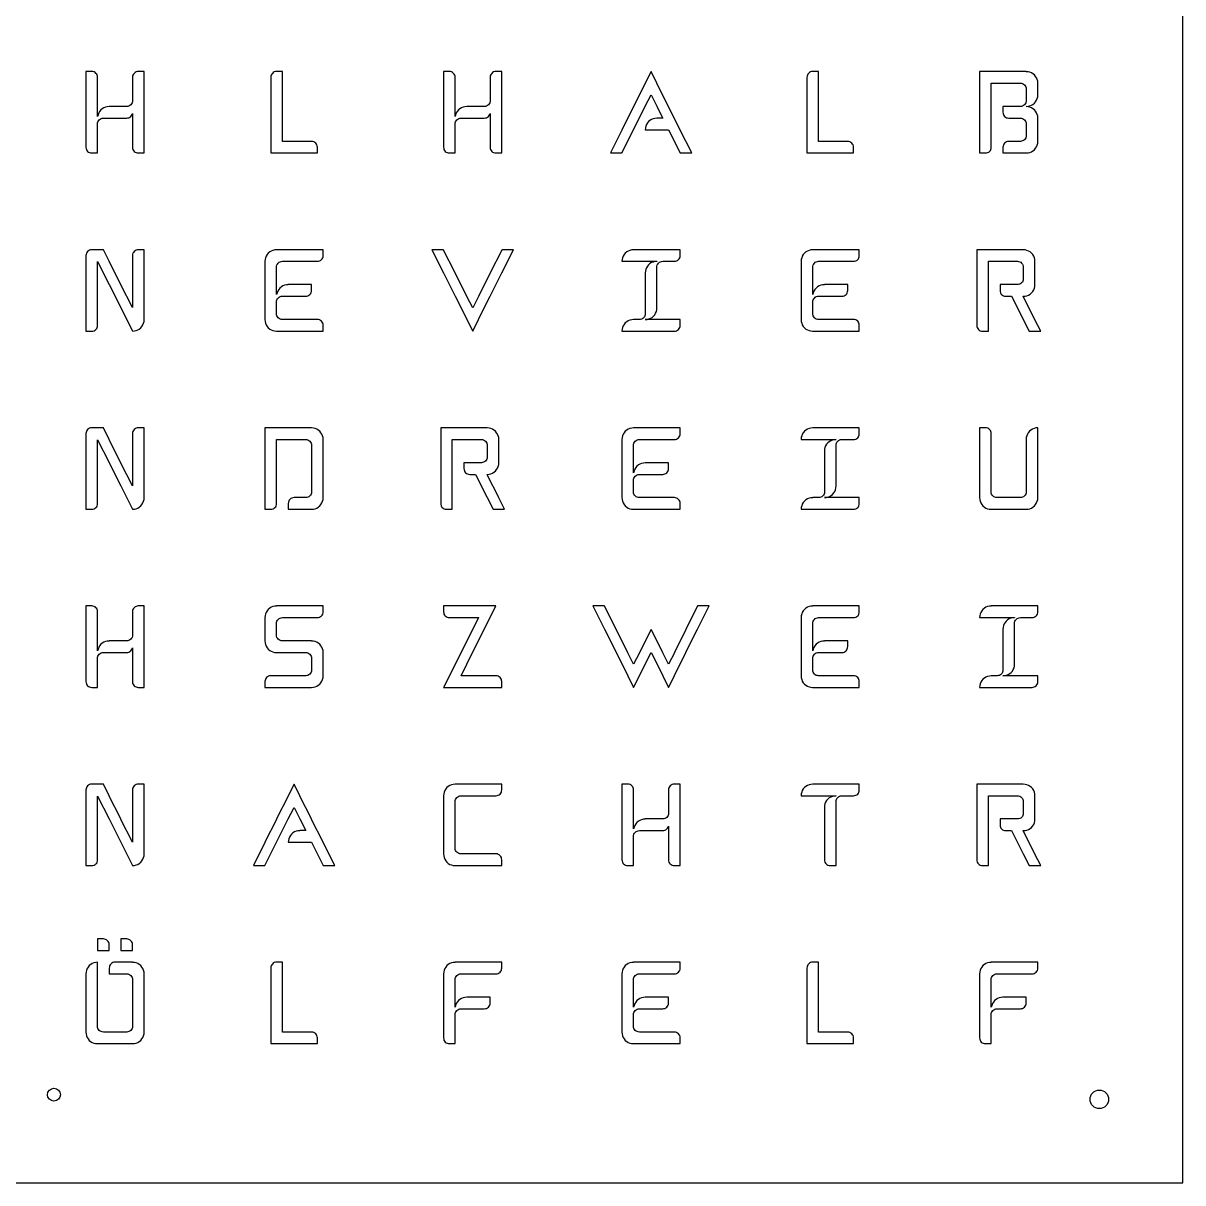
# Model space of a CAD drawing. Header units: millimetres. Extents: x 0 to 500, y 0 to 500.
# Drawn here: x 250 to 500, y 0 to 250 of the extents above; entities that cross this region are included whole.
import ezdxf

# ---------------------------------------------------------------- set-up
doc = ezdxf.new("R2010")
doc.units = ezdxf.units.MM
doc.layers.add('Buchstaben', color=7, linetype='Continuous')
doc.layers.add('Frontplatte', color=1, linetype='Continuous')

msp = doc.modelspace()

# ---------------------------------------------------------------- linework, layer by layer
at = {"layer": 'Buchstaben'}
for points in [[(263.885, 222.3714), (264.0736, 222.2171), (264.2868, 222.1069), (264.5244, 222.0407), (264.7865, 222.0187), (266.0407, 222.0187), (266.0407, 228.525), (266.1148, 228.7515), (266.2324, 228.9605), (266.3935, 229.1522), (266.5821, 229.3236), (266.7952, 229.4461), (267.0329, 229.5196), (267.295, 229.5441), (272.3119, 229.5441), (272.5593, 229.5662), (272.792, 229.6323), (273.0101, 229.7425), (273.2134, 229.8969), (273.3745, 230.0885), (273.4921, 230.2975), (273.5661, 230.524), (273.5661, 223.2729), (273.5882, 223.0108), (273.6543, 222.7732), (273.7646, 222.5601), (273.9189, 222.3714), (274.1075, 222.2171), (274.3206, 222.1069), (274.5583, 222.0407), (274.8204, 222.0187), (276.0746, 222.0187), (276.0746, 239.578), (274.8204, 239.578), (274.5583, 239.5535), (274.3206, 239.48), (274.1075, 239.3575), (273.9189, 239.186), (273.7646, 238.9999), (273.6543, 238.7941), (273.5882, 238.5687), (273.5661, 238.3238), (273.5661, 233.0324), (273.4921, 232.806), (273.3745, 232.5969), (273.2134, 232.4053), (273.0101, 232.251), (272.792, 232.1408), (272.5593, 232.0746), (272.3119, 232.0526), (268.5492, 232.0526), (268.5492, 232.0134), (268.1384, 231.9852), (267.7528, 231.9005), (267.3922, 231.7594), (267.0567, 231.5619), (266.7462, 231.3079), (266.4817, 230.9845), (266.2759, 230.6416), (266.1289, 230.279), (266.0407, 229.8969), (266.0407, 238.3238), (266.0187, 238.5687), (265.9525, 238.7941), (265.8423, 238.9999), (265.688, 239.186), (265.4847, 239.3575), (265.2666, 239.48), (265.0339, 239.5535), (264.7865, 239.578), (263.5323, 239.578), (263.5323, 223.2729), (263.5543, 223.0108), (263.6204, 222.7732), (263.7307, 222.5601)], [(303.3846, 238.3238), (303.3846, 222.0187), (313.4184, 222.0187), (313.4184, 223.2729), (313.3964, 223.5179), (313.3302, 223.7433), (313.22, 223.949), (313.0657, 224.1352), (312.8624, 224.3067), (312.6443, 224.4292), (312.4116, 224.5027), (312.1642, 224.5272), (305.893, 224.5272), (305.893, 239.578), (304.6388, 239.578), (304.3767, 239.5535), (304.1391, 239.48), (303.9259, 239.3575), (303.7373, 239.186), (303.583, 238.9999), (303.4727, 238.7941), (303.4066, 238.5687)], [(340.9836, 222.3714), (341.1723, 222.2171), (341.3854, 222.1069), (341.623, 222.0407), (341.8851, 222.0187), (343.1394, 222.0187), (343.1394, 228.525), (343.2134, 228.7515), (343.331, 228.9605), (343.4921, 229.1522), (343.6807, 229.3236), (343.8939, 229.4461), (344.1315, 229.5196), (344.3936, 229.5441), (349.4105, 229.5441), (349.658, 229.5662), (349.8907, 229.6323), (350.1087, 229.7425), (350.312, 229.8969), (350.4732, 230.0885), (350.5907, 230.2975), (350.6648, 230.524), (350.6648, 223.2729), (350.6868, 223.0108), (350.753, 222.7732), (350.8632, 222.5601), (351.0175, 222.3714), (351.2062, 222.2171), (351.4193, 222.1069), (351.6569, 222.0407), (351.919, 222.0187), (353.1733, 222.0187), (353.1733, 239.578), (351.919, 239.578), (351.6569, 239.5535), (351.4193, 239.48), (351.2062, 239.3575), (351.0175, 239.186), (350.8632, 238.9999), (350.753, 238.7941), (350.6868, 238.5687), (350.6648, 238.3238), (350.6648, 233.0324), (350.5907, 232.806), (350.4732, 232.5969), (350.312, 232.4053), (350.1087, 232.251), (349.8907, 232.1408), (349.658, 232.0746), (349.4105, 232.0526), (345.6478, 232.0526), (345.6478, 232.0134), (345.2371, 231.9852), (344.8514, 231.9005), (344.4908, 231.7594), (344.1553, 231.5619), (343.8449, 231.3079), (343.5803, 230.9845), (343.3745, 230.6416), (343.2276, 230.279), (343.1394, 229.8969), (343.1394, 238.3238), (343.1173, 238.5687), (343.0512, 238.7941), (342.9409, 238.9999), (342.7866, 239.186), (342.5833, 239.3575), (342.3653, 239.48), (342.1325, 239.5535), (341.8851, 239.578), (340.6309, 239.578), (340.6309, 223.2729), (340.6529, 223.0108), (340.7191, 222.7732), (340.8293, 222.5601)], [(379.0933, 226.9572), (376.5848, 222.0187), (379.0933, 222.0187), (379.0933, 222.0579), (381.6018, 227.0356), (381.6018, 227.0748), (384.1102, 232.0526), (384.1102, 232.0918), (385.3645, 234.561), (386.6187, 232.0918), (386.6187, 232.0526), (387.873, 229.5441), (386.6187, 229.5441), (386.6187, 229.5049), (386.208, 229.4767), (385.8223, 229.392), (385.4617, 229.2509), (385.1262, 229.0534), (384.8158, 228.7994), (384.5618, 228.4905), (384.3642, 228.1597), (384.2231, 227.807), (384.1385, 227.4323), (384.1102, 227.0356), (389.1272, 227.0356), (391.6357, 222.0579), (391.6357, 222.0187), (394.1441, 222.0187), (391.6357, 226.9572), (391.6357, 227.0356), (389.1272, 231.9742), (389.1272, 232.0526), (386.6187, 236.9911), (386.6187, 237.0695), (385.3645, 239.578), (384.1102, 237.0695), (384.1102, 236.9911), (381.6018, 232.0526), (381.6018, 231.9742), (379.0933, 227.0356)], [(418.9731, 238.3238), (418.9731, 222.0187), (429.007, 222.0187), (429.007, 223.2729), (428.985, 223.5179), (428.9188, 223.7433), (428.8086, 223.949), (428.6543, 224.1352), (428.4509, 224.3067), (428.2329, 224.4292), (428.0002, 224.5027), (427.7528, 224.5272), (421.4816, 224.5272), (421.4816, 239.578), (420.2274, 239.578), (419.9652, 239.5535), (419.7276, 239.48), (419.5145, 239.3575), (419.3259, 239.186), (419.1715, 238.9999), (419.0613, 238.7941), (418.9952, 238.5687)], [(464.9831, 224.5272), (462.4746, 224.5272), (462.2125, 224.5027), (461.9748, 224.4292), (461.7617, 224.3067), (461.5731, 224.1352), (461.4188, 223.949), (461.3085, 223.7433), (461.2424, 223.5179), (461.2203, 223.2729), (461.2203, 222.0187), (466.2373, 222.0187), (466.6339, 222.0469), (467.0086, 222.1316), (467.3614, 222.2727), (467.6922, 222.4702), (468.0011, 222.7242), (468.2692, 223.0346), (468.4777, 223.3701), (468.6266, 223.7307), (468.716, 224.1164), (468.7458, 224.5272), (468.7458, 229.5441), (468.716, 229.9408), (468.6266, 230.3155), (468.4777, 230.6682), (468.2692, 230.999), (468.0011, 231.3079), (467.6922, 231.5619), (467.3614, 231.7594), (467.0086, 231.9005), (466.6339, 231.9852), (466.2373, 232.0134), (466.2373, 232.0526), (466.6339, 232.0808), (467.0086, 232.1655), (467.3614, 232.3066), (467.6922, 232.5041), (468.0011, 232.7581), (468.2692, 233.0685), (468.4777, 233.404), (468.6266, 233.7646), (468.716, 234.1503), (468.7458, 234.561), (468.7458, 237.0695), (468.716, 237.4662), (468.6266, 237.8409), (468.4777, 238.1936), (468.2692, 238.5244), (468.0011, 238.8333), (467.6922, 239.0873), (467.3614, 239.2848), (467.0086, 239.4259), (466.6339, 239.5106), (466.2373, 239.5388), (466.2373, 239.578), (456.2034, 239.578), (456.2034, 222.0187), (457.4576, 222.0187), (457.7051, 222.0407), (457.9378, 222.1069), (458.1558, 222.2171), (458.3591, 222.3714), (458.5135, 222.5601), (458.6237, 222.7732), (458.6898, 223.0108), (458.7119, 223.2729), (458.7119, 237.0695), (464.9831, 237.0695), (465.2305, 237.045), (465.4632, 236.9715), (465.6812, 236.849), (465.8845, 236.6776), (466.0457, 236.486), (466.1633, 236.2769), (466.2373, 236.0505), (466.2373, 233.0324), (466.1633, 232.806), (466.0457, 232.5969), (465.8845, 232.4053), (465.6812, 232.251), (465.4632, 232.1408), (465.2305, 232.0746), (464.9831, 232.0526), (461.2203, 232.0526), (461.2203, 230.7983), (461.2424, 230.5362), (461.3085, 230.2986), (461.4188, 230.0855), (461.5731, 229.8969), (461.7617, 229.7425), (461.9748, 229.6323), (462.2125, 229.5662), (462.4746, 229.5441), (464.9831, 229.5441), (465.2305, 229.5196), (465.4632, 229.4461), (465.6812, 229.3236), (465.8845, 229.1522), (466.0457, 228.9605), (466.1633, 228.7515), (466.2373, 228.525), (466.2373, 225.507), (466.1633, 225.2806), (466.0457, 225.0715), (465.8845, 224.8799), (465.6812, 224.7256), (465.4632, 224.6153), (465.2305, 224.5492)], [(263.5322, 199.9204), (263.5322, 183.6153), (264.7865, 183.6153), (265.034, 183.6373), (265.2667, 183.7035), (265.4846, 183.8137), (265.688, 183.968), (265.8424, 184.1567), (265.9525, 184.3698), (266.0186, 184.6074), (266.0408, 184.8695), (266.0408, 198.5877), (268.5492, 193.6884), (268.5492, 193.6492), (271.0577, 188.6714), (271.0577, 188.6322), (273.5661, 183.6545), (273.5661, 183.6153), (273.9629, 183.6435), (274.3376, 183.7282), (274.6902, 183.8693), (275.0211, 184.0668), (275.3299, 184.3208), (275.5981, 184.6312), (275.8066, 184.9667), (275.9554, 185.3273), (276.0448, 185.713), (276.0747, 186.1238), (276.0747, 201.1746), (274.8204, 201.1746), (274.5582, 201.1501), (274.3207, 201.0766), (274.1076, 200.9541), (273.9189, 200.7826), (273.7645, 200.5965), (273.6544, 200.3907), (273.5881, 200.1653), (273.5661, 199.9204), (273.5661, 188.6714), (271.0577, 193.5708), (271.0577, 193.6492), (268.5492, 198.5877), (268.5492, 198.6661), (267.2949, 201.1746), (264.7865, 201.1746), (264.5244, 201.1501), (264.2867, 201.0766), (264.0736, 200.9541), (263.885, 200.7826), (263.7307, 200.5965), (263.6205, 200.3907), (263.5543, 200.1653)], [(304.5996, 183.6153), (314.6726, 183.6153), (314.6726, 184.8695), (314.6506, 185.1145), (314.5845, 185.3399), (314.4742, 185.5456), (314.32, 185.7318), (314.1166, 185.9033), (313.8986, 186.0258), (313.6658, 186.0993), (313.4185, 186.1238), (305.8931, 186.1238), (305.6309, 186.1458), (305.3933, 186.2119), (305.1802, 186.3222), (304.9916, 186.4765), (304.8304, 186.6681), (304.7129, 186.8772), (304.6388, 187.1036), (304.6388, 190.1216), (304.7129, 190.3481), (304.8304, 190.5571), (304.9916, 190.7487), (305.1802, 190.9202), (305.3933, 191.0427), (305.6309, 191.1162), (305.8931, 191.1407), (310.9099, 191.1407), (311.1574, 191.1627), (311.39, 191.2289), (311.6082, 191.3391), (311.8114, 191.4935), (311.9658, 191.6821), (312.0761, 191.8952), (312.1422, 192.1328), (312.1642, 192.3949), (312.1642, 193.6492), (307.1472, 193.6492), (307.1472, 193.61), (306.7364, 193.5818), (306.3508, 193.4971), (305.9903, 193.356), (305.6547, 193.1585), (305.3442, 192.9045), (305.0797, 192.5811), (304.8739, 192.2382), (304.7269, 191.8756), (304.6388, 191.4935), (304.6388, 197.647), (304.7129, 197.8735), (304.8304, 198.0825), (304.9916, 198.2742), (305.1802, 198.4456), (305.3933, 198.5681), (305.6309, 198.6416), (305.8931, 198.6661), (313.4185, 198.6661), (313.6658, 198.6882), (313.8986, 198.7543), (314.1166, 198.8645), (314.32, 199.0189), (314.4742, 199.2075), (314.5845, 199.4206), (314.6506, 199.6582), (314.6726, 199.9204), (314.6726, 201.1746), (304.6388, 201.1746), (304.6388, 201.1354), (304.228, 201.1072), (303.8424, 201.0225), (303.4817, 200.8814), (303.1463, 200.6839), (302.8358, 200.4299), (302.5818, 200.121), (302.3843, 199.7902), (302.2432, 199.4375), (302.1585, 199.0628), (302.1304, 198.6661), (302.1304, 186.1238), (302.1585, 185.713), (302.2432, 185.3273), (302.3843, 184.9667), (302.5818, 184.6312), (302.8358, 184.3208), (303.1447, 184.0668), (303.4755, 183.8693), (303.8283, 183.7282), (304.2029, 183.6435)], [(345.6478, 186.1238), (346.9021, 183.6153), (348.1563, 186.1238), (348.1563, 186.1629), (350.6648, 191.1407), (350.6648, 191.1799), (353.1733, 196.1576), (353.1733, 196.1968), (355.6817, 201.1746), (353.1733, 201.1746), (353.1733, 201.0962), (350.6648, 196.1576), (350.6648, 196.0793), (348.1563, 191.1407), (348.1563, 191.0623), (346.9021, 188.6322), (345.6478, 191.0623), (345.6478, 191.1407), (343.1394, 196.0793), (343.1394, 196.1576), (340.6309, 201.0962), (340.6309, 201.1746), (338.1224, 201.1746), (340.6309, 196.1968), (340.6309, 196.1576), (343.1394, 191.1799), (343.1394, 191.1407), (345.6478, 186.1629)], [(379.7988, 185.3791), (379.5448, 185.0702), (379.3473, 184.7394), (379.2062, 184.3866), (379.1215, 184.0119), (379.0933, 183.6153), (390.3814, 183.6153), (390.6288, 183.6373), (390.8616, 183.7035), (391.0796, 183.8137), (391.2829, 183.968), (391.4372, 184.1567), (391.5475, 184.3698), (391.6136, 184.6074), (391.6357, 184.8695), (391.6357, 186.1238), (384.1102, 186.1238), (384.5069, 186.152), (384.8816, 186.2366), (385.2344, 186.3777), (385.5652, 186.5753), (385.874, 186.8293), (386.1421, 187.1397), (386.3506, 187.4752), (386.4996, 187.8358), (386.5889, 188.2215), (386.6187, 188.6322), (386.6187, 197.647), (386.6928, 197.8735), (386.8103, 198.0825), (386.9715, 198.2742), (387.1601, 198.4456), (387.3732, 198.5681), (387.6108, 198.6416), (387.873, 198.6661), (390.3814, 198.6661), (390.6288, 198.6882), (390.8616, 198.7543), (391.0796, 198.8645), (391.2829, 199.0189), (391.4372, 199.2075), (391.5475, 199.4206), (391.6136, 199.6582), (391.6357, 199.9204), (391.6357, 201.1746), (381.6018, 201.1746), (381.6018, 201.1354), (381.191, 201.1072), (380.8053, 201.0225), (380.4447, 200.8814), (380.1092, 200.6839), (379.7988, 200.4299), (379.5448, 200.121), (379.3473, 199.7902), (379.2062, 199.4375), (379.1215, 199.0628), (379.0933, 198.6661), (386.6187, 198.6661), (386.6187, 198.6269), (386.208, 198.5987), (385.8223, 198.514), (385.4617, 198.3729), (385.1262, 198.1754), (384.8158, 197.9214), (384.5618, 197.6126), (384.3642, 197.2818), (384.2231, 196.929), (384.1385, 196.5543), (384.1102, 196.1576), (384.1102, 187.1036), (384.0362, 186.8772), (383.9186, 186.6681), (383.7575, 186.4765), (383.5542, 186.3222), (383.3361, 186.2119), (383.1034, 186.1458), (382.856, 186.1238), (381.6018, 186.1238), (381.6018, 186.0846), (381.191, 186.0563), (380.8053, 185.9717), (380.4447, 185.8306), (380.1092, 185.633)], [(420.1882, 183.6153), (430.2612, 183.6153), (430.2612, 184.8695), (430.2392, 185.1145), (430.1731, 185.3399), (430.0628, 185.5456), (429.9085, 185.7318), (429.7052, 185.9033), (429.4871, 186.0258), (429.2544, 186.0993), (429.007, 186.1238), (421.4816, 186.1238), (421.2195, 186.1458), (420.9819, 186.2119), (420.7687, 186.3222), (420.5801, 186.4765), (420.419, 186.6681), (420.3014, 186.8772), (420.2274, 187.1036), (420.2274, 190.1216), (420.3014, 190.3481), (420.419, 190.5571), (420.5801, 190.7487), (420.7687, 190.9202), (420.9819, 191.0427), (421.2195, 191.1162), (421.4816, 191.1407), (426.4985, 191.1407), (426.746, 191.1627), (426.9787, 191.2289), (427.1967, 191.3391), (427.4, 191.4935), (427.5543, 191.6821), (427.6646, 191.8952), (427.7307, 192.1328), (427.7528, 192.3949), (427.7528, 193.6492), (422.7358, 193.6492), (422.7358, 193.61), (422.3251, 193.5818), (421.9394, 193.4971), (421.5788, 193.356), (421.2433, 193.1585), (420.9329, 192.9045), (420.6683, 192.5811), (420.4625, 192.2382), (420.3155, 191.8756), (420.2274, 191.4935), (420.2274, 197.647), (420.3014, 197.8735), (420.419, 198.0825), (420.5801, 198.2742), (420.7687, 198.4456), (420.9819, 198.5681), (421.2195, 198.6416), (421.4816, 198.6661), (429.007, 198.6661), (429.2544, 198.6882), (429.4871, 198.7543), (429.7052, 198.8645), (429.9085, 199.0189), (430.0628, 199.2075), (430.1731, 199.4206), (430.2392, 199.6582), (430.2612, 199.9204), (430.2612, 201.1746), (420.2274, 201.1746), (420.2274, 201.1354), (419.8166, 201.1072), (419.4309, 201.0225), (419.0703, 200.8814), (418.7348, 200.6839), (418.4244, 200.4299), (418.1704, 200.121), (417.9729, 199.7902), (417.8318, 199.4375), (417.7471, 199.0628), (417.7189, 198.6661), (417.7189, 186.1238), (417.7471, 185.713), (417.8318, 185.3273), (417.9729, 184.9667), (418.1704, 184.6312), (418.4244, 184.3208), (418.7332, 184.0668), (419.064, 183.8693), (419.4168, 183.7282), (419.7915, 183.6435)], [(455.929, 183.968), (456.1177, 183.8137), (456.3308, 183.7035), (456.5684, 183.6373), (456.8305, 183.6153), (458.0848, 183.6153), (458.0848, 198.6661), (464.3559, 198.6661), (464.6034, 198.6416), (464.8361, 198.5681), (465.0541, 198.4456), (465.2574, 198.2742), (465.4186, 198.0825), (465.5361, 197.8735), (465.6102, 197.647), (465.6102, 194.629), (465.5361, 194.4026), (465.4186, 194.1935), (465.2574, 194.0019), (465.0541, 193.8476), (464.8361, 193.7374), (464.6034, 193.6712), (464.3559, 193.6492), (460.5932, 193.6492), (460.5932, 192.3949), (460.6153, 192.1328), (460.6814, 191.8952), (460.7917, 191.6821), (460.946, 191.4935), (461.1346, 191.3391), (461.3477, 191.2289), (461.5854, 191.1627), (461.8475, 191.1407), (463.1017, 191.1407), (465.6102, 186.1629), (465.6102, 186.1238), (466.8644, 183.6153), (469.3729, 183.6153), (468.1186, 186.0454), (468.1186, 186.1238), (465.6102, 191.0623), (465.6102, 191.1407), (466.0068, 191.1689), (466.3815, 191.2536), (466.7343, 191.3947), (467.0651, 191.5922), (467.3739, 191.8462), (467.642, 192.1566), (467.8506, 192.4921), (467.9995, 192.8527), (468.0889, 193.2384), (468.1186, 193.6492), (468.1186, 198.6661), (468.0889, 199.0628), (467.9995, 199.4375), (467.8506, 199.7902), (467.642, 200.121), (467.3739, 200.4299), (467.0651, 200.6839), (466.7343, 200.8814), (466.3815, 201.0225), (466.0068, 201.1072), (465.6102, 201.1354), (465.6102, 201.1746), (455.5763, 201.1746), (455.5763, 184.8695), (455.5983, 184.6074), (455.6645, 184.3698), (455.7747, 184.1567)], [(263.5323, 161.5161), (263.5323, 145.211), (264.7865, 145.211), (265.0339, 145.2331), (265.2666, 145.2992), (265.4847, 145.4095), (265.688, 145.5638), (265.8423, 145.7524), (265.9525, 145.9655), (266.0187, 146.2032), (266.0407, 146.4653), (266.0407, 160.1835), (268.5492, 155.2841), (268.5492, 155.2449), (271.0577, 150.2672), (271.0577, 150.228), (273.5661, 145.2502), (273.5661, 145.211), (273.9628, 145.2393), (274.3375, 145.3239), (274.6903, 145.465), (275.0211, 145.6626), (275.3299, 145.9166), (275.598, 146.227), (275.8065, 146.5625), (275.9555, 146.9231), (276.0448, 147.3088), (276.0746, 147.7195), (276.0746, 162.7703), (274.8204, 162.7703), (274.5583, 162.7459), (274.3206, 162.6724), (274.1075, 162.5499), (273.9189, 162.3784), (273.7646, 162.1922), (273.6543, 161.9865), (273.5882, 161.7611), (273.5661, 161.5161), (273.5661, 150.2672), (271.0577, 155.1665), (271.0577, 155.2449), (268.5492, 160.1835), (268.5492, 160.2619), (267.295, 162.7703), (264.7865, 162.7703), (264.5244, 162.7459), (264.2868, 162.6724), (264.0736, 162.5499), (263.885, 162.3784), (263.7307, 162.1922), (263.6204, 161.9865), (263.5543, 161.7611)], [(302.1303, 162.7703), (302.1303, 145.211), (303.3846, 145.211), (303.632, 145.2331), (303.8647, 145.2992), (304.0827, 145.4095), (304.286, 145.5638), (304.4404, 145.7524), (304.5506, 145.9655), (304.6167, 146.2032), (304.6388, 146.4653), (304.6388, 160.2619), (310.91, 160.2619), (311.1574, 160.2374), (311.3901, 160.1639), (311.6081, 160.0414), (311.8114, 159.8699), (311.9726, 159.6783), (312.0902, 159.4693), (312.1642, 159.2428), (312.1642, 148.6994), (312.0902, 148.4729), (311.9726, 148.2639), (311.8114, 148.0723), (311.6081, 147.9179), (311.3901, 147.8077), (311.1574, 147.7416), (310.91, 147.7195), (308.4015, 147.7195), (308.1394, 147.695), (307.9018, 147.6215), (307.6886, 147.499), (307.5, 147.3276), (307.3457, 147.1414), (307.2354, 146.9356), (307.1693, 146.7103), (307.1473, 146.4653), (307.1473, 145.211), (312.1642, 145.211), (312.5609, 145.2393), (312.9356, 145.3239), (313.2883, 145.465), (313.6191, 145.6626), (313.928, 145.9166), (314.1961, 146.227), (314.4046, 146.5625), (314.5535, 146.9231), (314.6429, 147.3088), (314.6727, 147.7195), (314.6727, 160.2619), (314.6429, 160.6585), (314.5535, 161.0332), (314.4046, 161.386), (314.1961, 161.7168), (313.928, 162.0256), (313.6191, 162.2796), (313.2883, 162.4772), (312.9356, 162.6183), (312.5609, 162.7029), (312.1642, 162.7312), (312.1642, 162.7703)], [(340.3565, 145.5638), (340.5452, 145.4095), (340.7583, 145.2992), (340.9959, 145.2331), (341.258, 145.211), (342.5122, 145.211), (342.5122, 160.2619), (348.7834, 160.2619), (349.0308, 160.2374), (349.2636, 160.1639), (349.4816, 160.0414), (349.6849, 159.8699), (349.846, 159.6783), (349.9636, 159.4693), (350.0377, 159.2428), (350.0377, 156.2248), (349.9636, 155.9983), (349.846, 155.7893), (349.6849, 155.5977), (349.4816, 155.4434), (349.2636, 155.3331), (349.0308, 155.267), (348.7834, 155.2449), (345.0207, 155.2449), (345.0207, 153.9907), (345.0428, 153.7286), (345.1089, 153.491), (345.2191, 153.2778), (345.3735, 153.0892), (345.5621, 152.9349), (345.7752, 152.8247), (346.0128, 152.7585), (346.275, 152.7365), (347.5292, 152.7365), (350.0377, 147.7587), (350.0377, 147.7195), (351.2919, 145.211), (353.8004, 145.211), (352.5461, 147.6411), (352.5461, 147.7195), (350.0377, 152.6581), (350.0377, 152.7365), (350.4343, 152.7647), (350.809, 152.8493), (351.1618, 152.9904), (351.4926, 153.188), (351.8014, 153.442), (352.0695, 153.7524), (352.278, 154.0879), (352.427, 154.4485), (352.5163, 154.8342), (352.5461, 155.2449), (352.5461, 160.2619), (352.5163, 160.6585), (352.427, 161.0332), (352.278, 161.386), (352.0695, 161.7168), (351.8014, 162.0256), (351.4926, 162.2796), (351.1618, 162.4772), (350.809, 162.6183), (350.4343, 162.7029), (350.0377, 162.7312), (350.0377, 162.7703), (340.0038, 162.7703), (340.0038, 146.4653), (340.0258, 146.2032), (340.092, 145.9655), (340.2022, 145.7524)], [(381.5626, 145.211), (391.6357, 145.211), (391.6357, 146.4653), (391.6136, 146.7103), (391.5475, 146.9356), (391.4372, 147.1414), (391.2829, 147.3276), (391.0796, 147.499), (390.8616, 147.6215), (390.6288, 147.695), (390.3814, 147.7195), (382.856, 147.7195), (382.5939, 147.7416), (382.3563, 147.8077), (382.1432, 147.9179), (381.9545, 148.0723), (381.7934, 148.2639), (381.6758, 148.4729), (381.6018, 148.6994), (381.6018, 151.7174), (381.6758, 151.9439), (381.7934, 152.1529), (381.9545, 152.3445), (382.1432, 152.516), (382.3563, 152.6385), (382.5939, 152.712), (382.856, 152.7365), (387.873, 152.7365), (388.1204, 152.7585), (388.3531, 152.8247), (388.5711, 152.9349), (388.7744, 153.0892), (388.9288, 153.2778), (389.039, 153.491), (389.1051, 153.7286), (389.1272, 153.9907), (389.1272, 155.2449), (384.1102, 155.2449), (384.1102, 155.2057), (383.6995, 155.1775), (383.3138, 155.0929), (382.9532, 154.9518), (382.6177, 154.7542), (382.3073, 154.5002), (382.0427, 154.1769), (381.8369, 153.8339), (381.69, 153.4714), (381.6018, 153.0892), (381.6018, 159.2428), (381.6758, 159.4693), (381.7934, 159.6783), (381.9545, 159.8699), (382.1432, 160.0414), (382.3563, 160.1639), (382.5939, 160.2374), (382.856, 160.2619), (390.3814, 160.2619), (390.6288, 160.2839), (390.8616, 160.3501), (391.0796, 160.4603), (391.2829, 160.6146), (391.4372, 160.8033), (391.5475, 161.0164), (391.6136, 161.254), (391.6357, 161.5161), (391.6357, 162.7703), (381.6018, 162.7703), (381.6018, 162.7312), (381.191, 162.7029), (380.8053, 162.6183), (380.4447, 162.4772), (380.1092, 162.2796), (379.7988, 162.0256), (379.5448, 161.7168), (379.3473, 161.386), (379.2062, 161.0332), (379.1215, 160.6585), (379.0933, 160.2619), (379.0933, 147.7195), (379.1215, 147.3088), (379.2062, 146.9231), (379.3473, 146.5625), (379.5448, 146.227), (379.7988, 145.9166), (380.1077, 145.6626), (380.4385, 145.465), (380.7912, 145.3239), (381.1659, 145.2393)], [(418.4244, 146.9748), (418.1704, 146.666), (417.9729, 146.3352), (417.8318, 145.9824), (417.7471, 145.6077), (417.7189, 145.211), (429.007, 145.211), (429.2544, 145.2331), (429.4871, 145.2992), (429.7052, 145.4095), (429.9085, 145.5638), (430.0628, 145.7524), (430.1731, 145.9655), (430.2392, 146.2032), (430.2612, 146.4653), (430.2612, 147.7195), (422.7358, 147.7195), (423.1325, 147.7477), (423.5072, 147.8324), (423.8599, 147.9735), (424.1907, 148.171), (424.4996, 148.425), (424.7677, 148.7354), (424.9762, 149.071), (425.1251, 149.4316), (425.2145, 149.8172), (425.2443, 150.228), (425.2443, 159.2428), (425.3183, 159.4693), (425.4359, 159.6783), (425.5971, 159.8699), (425.7857, 160.0414), (425.9988, 160.1639), (426.2364, 160.2374), (426.4985, 160.2619), (429.007, 160.2619), (429.2544, 160.2839), (429.4871, 160.3501), (429.7052, 160.4603), (429.9085, 160.6146), (430.0628, 160.8033), (430.1731, 161.0164), (430.2392, 161.254), (430.2612, 161.5161), (430.2612, 162.7703), (420.2274, 162.7703), (420.2274, 162.7312), (419.8166, 162.7029), (419.4309, 162.6183), (419.0703, 162.4772), (418.7348, 162.2796), (418.4244, 162.0256), (418.1704, 161.7168), (417.9729, 161.386), (417.8318, 161.0332), (417.7471, 160.6585), (417.7189, 160.2619), (425.2443, 160.2619), (425.2443, 160.2227), (424.8335, 160.1945), (424.4479, 160.1098), (424.0873, 159.9687), (423.7518, 159.7712), (423.4413, 159.5172), (423.1873, 159.2083), (422.9898, 158.8775), (422.8487, 158.5248), (422.764, 158.1501), (422.7358, 157.7534), (422.7358, 148.6994), (422.6618, 148.4729), (422.5442, 148.2639), (422.3831, 148.0723), (422.1797, 147.9179), (421.9617, 147.8077), (421.729, 147.7416), (421.4816, 147.7195), (420.2274, 147.7195), (420.2274, 147.6803), (419.8166, 147.6521), (419.4309, 147.5674), (419.0703, 147.4263), (418.7348, 147.2288)], [(458.6727, 145.211), (466.2373, 145.211), (466.6339, 145.2393), (467.0086, 145.3239), (467.3614, 145.465), (467.6922, 145.6626), (468.0011, 145.9166), (468.2692, 146.227), (468.4777, 146.5625), (468.6266, 146.9231), (468.716, 147.3088), (468.7458, 147.7195), (468.7458, 162.7703), (468.335, 162.7406), (467.9493, 162.6512), (467.5887, 162.5023), (467.2532, 162.2937), (466.9428, 162.0256), (466.6888, 161.7168), (466.4913, 161.386), (466.3502, 161.0332), (466.2655, 160.6585), (466.2373, 160.2619), (466.2373, 148.6994), (466.1633, 148.4729), (466.0457, 148.2639), (465.8845, 148.0723), (465.6812, 147.9179), (465.4632, 147.8077), (465.2305, 147.7416), (464.9831, 147.7195), (459.9661, 147.7195), (459.704, 147.7416), (459.4664, 147.8077), (459.2533, 147.9179), (459.0646, 148.0723), (458.9035, 148.2639), (458.7859, 148.4729), (458.7119, 148.6994), (458.7119, 161.5161), (458.6898, 161.7611), (458.6237, 161.9865), (458.5135, 162.1922), (458.3591, 162.3784), (458.1558, 162.5499), (457.9378, 162.6724), (457.7051, 162.7459), (457.4576, 162.7703), (456.2034, 162.7703), (456.2034, 147.7195), (456.2316, 147.3088), (456.3163, 146.9231), (456.4574, 146.5625), (456.6549, 146.227), (456.9089, 145.9166), (457.2178, 145.6626), (457.5486, 145.465), (457.9013, 145.3239), (458.276, 145.2393)], [(263.885, 107.1604), (264.0736, 107.0061), (264.2868, 106.8958), (264.5244, 106.8297), (264.7865, 106.8076), (266.0407, 106.8076), (266.0407, 113.314), (266.1148, 113.5404), (266.2324, 113.7495), (266.3935, 113.9411), (266.5821, 114.1126), (266.7952, 114.2351), (267.0329, 114.3086), (267.295, 114.3331), (272.3119, 114.3331), (272.5593, 114.3551), (272.792, 114.4212), (273.0101, 114.5315), (273.2134, 114.6858), (273.3745, 114.8774), (273.4921, 115.0865), (273.5661, 115.3129), (273.5661, 108.0619), (273.5882, 107.7998), (273.6543, 107.5621), (273.7646, 107.349), (273.9189, 107.1604), (274.1075, 107.0061), (274.3206, 106.8958), (274.5583, 106.8297), (274.8204, 106.8076), (276.0746, 106.8076), (276.0746, 124.3669), (274.8204, 124.3669), (274.5583, 124.3424), (274.3206, 124.269), (274.1075, 124.1465), (273.9189, 123.975), (273.7646, 123.7888), (273.6543, 123.583), (273.5882, 123.3577), (273.5661, 123.1127), (273.5661, 117.8214), (273.4921, 117.5949), (273.3745, 117.3859), (273.2134, 117.1943), (273.0101, 117.04), (272.792, 116.9297), (272.5593, 116.8636), (272.3119, 116.8415), (268.5492, 116.8415), (268.5492, 116.8023), (268.1384, 116.7741), (267.7528, 116.6895), (267.3922, 116.5484), (267.0567, 116.3508), (266.7462, 116.0968), (266.4817, 115.7735), (266.2759, 115.4305), (266.1289, 115.068), (266.0407, 114.6858), (266.0407, 123.1127), (266.0187, 123.3577), (265.9525, 123.583), (265.8423, 123.7888), (265.688, 123.975), (265.4847, 124.1465), (265.2666, 124.269), (265.0339, 124.3424), (264.7865, 124.3669), (263.5323, 124.3669), (263.5323, 108.0619), (263.5543, 107.7998), (263.6204, 107.5621), (263.7307, 107.349)], [(302.1303, 108.0619), (302.1303, 106.8076), (312.1642, 106.8076), (312.5609, 106.8359), (312.9356, 106.9205), (313.2883, 107.0616), (313.6191, 107.2592), (313.928, 107.5131), (314.1961, 107.8236), (314.4046, 108.1591), (314.5535, 108.5197), (314.6429, 108.9054), (314.6727, 109.3161), (314.6727, 114.3331), (314.6429, 114.7297), (314.5535, 115.1044), (314.4046, 115.4572), (314.1961, 115.788), (313.928, 116.0968), (313.6191, 116.3508), (313.2883, 116.5484), (312.9356, 116.6895), (312.5609, 116.7741), (312.1642, 116.8023), (312.1642, 116.8415), (305.893, 116.8415), (305.6309, 116.8636), (305.3933, 116.9297), (305.1802, 117.04), (304.9915, 117.1943), (304.8304, 117.3859), (304.7128, 117.5949), (304.6388, 117.8214), (304.6388, 120.8394), (304.7128, 121.0659), (304.8304, 121.2749), (304.9915, 121.4665), (305.1802, 121.638), (305.3933, 121.7605), (305.6309, 121.834), (305.893, 121.8585), (313.4184, 121.8585), (313.6659, 121.8805), (313.8986, 121.9467), (314.1166, 122.0569), (314.3199, 122.2112), (314.4742, 122.3999), (314.5845, 122.613), (314.6506, 122.8506), (314.6727, 123.1127), (314.6727, 124.3669), (304.6388, 124.3669), (304.6388, 124.3277), (304.228, 124.2995), (303.8423, 124.2149), (303.4818, 124.0738), (303.1462, 123.8762), (302.8358, 123.6222), (302.5818, 123.3134), (302.3843, 122.9826), (302.2432, 122.6298), (302.1585, 122.2551), (302.1303, 121.8585), (302.1303, 116.8415), (302.1585, 116.4308), (302.2432, 116.0451), (302.3843, 115.6845), (302.5818, 115.349), (302.8358, 115.0386), (303.1447, 114.7846), (303.4755, 114.587), (303.8282, 114.4459), (304.2029, 114.3613), (304.5996, 114.3331), (310.91, 114.3331), (311.1574, 114.3086), (311.3901, 114.2351), (311.6081, 114.1126), (311.8114, 113.9411), (311.9726, 113.7495), (312.0902, 113.5404), (312.1642, 113.314), (312.1642, 110.296), (312.0902, 110.0695), (311.9726, 109.8605), (311.8114, 109.6689), (311.6081, 109.5145), (311.3901, 109.4043), (311.1574, 109.3382), (310.91, 109.3161), (303.3846, 109.3161), (303.1224, 109.2916), (302.8848, 109.2181), (302.6717, 109.0956), (302.4831, 108.9242), (302.3287, 108.738), (302.2185, 108.5322), (302.1524, 108.3068)], [(343.1394, 111.7462), (340.6309, 106.8076), (353.1733, 106.8076), (353.1733, 108.0619), (353.1512, 108.3068), (353.0851, 108.5322), (352.9748, 108.738), (352.8205, 108.9242), (352.6172, 109.0956), (352.3992, 109.2181), (352.1664, 109.2916), (351.919, 109.3161), (344.3936, 109.3161), (345.6478, 111.8246), (345.6478, 111.8638), (348.1563, 116.8415), (348.1563, 116.8807), (350.6648, 121.8585), (350.6648, 121.8977), (351.919, 124.3669), (340.6309, 124.3669), (340.6309, 123.1127), (340.6529, 122.8506), (340.7191, 122.613), (340.8293, 122.3999), (340.9836, 122.2112), (341.1723, 122.0569), (341.3854, 121.9467), (341.623, 121.8805), (341.8851, 121.8585), (348.1563, 121.8585), (348.1563, 121.7801), (345.6478, 116.8415), (345.6478, 116.7631), (343.1394, 111.8246)], [(380.3475, 109.3161), (381.6018, 106.8076), (382.856, 109.3161), (382.856, 109.3553), (385.3645, 114.2939), (387.873, 109.3553), (387.873, 109.3161), (389.1272, 106.8076), (390.3814, 109.3161), (390.3814, 109.3553), (392.8899, 114.3331), (392.8899, 114.3723), (395.3984, 119.35), (395.3984, 119.3892), (397.9068, 124.3669), (395.3984, 124.3669), (395.3984, 124.2886), (392.8899, 119.35), (392.8899, 119.2716), (390.3814, 114.3331), (390.3814, 114.2547), (389.1272, 111.8246), (387.873, 114.2547), (387.873, 114.3331), (385.3645, 119.2716), (382.856, 114.3331), (382.856, 114.2547), (381.6018, 111.8246), (380.3475, 114.2547), (380.3475, 114.3331), (377.8391, 119.2716), (377.8391, 119.35), (375.3306, 124.2886), (375.3306, 124.3669), (372.8221, 124.3669), (375.3306, 119.3892), (375.3306, 119.35), (377.8391, 114.3723), (377.8391, 114.3331), (380.3475, 109.3553)], [(420.1882, 106.8076), (430.2612, 106.8076), (430.2612, 108.0619), (430.2392, 108.3068), (430.1731, 108.5322), (430.0628, 108.738), (429.9085, 108.9242), (429.7052, 109.0956), (429.4871, 109.2181), (429.2544, 109.2916), (429.007, 109.3161), (421.4816, 109.3161), (421.2195, 109.3382), (420.9819, 109.4043), (420.7687, 109.5145), (420.5801, 109.6689), (420.419, 109.8605), (420.3014, 110.0695), (420.2274, 110.296), (420.2274, 113.314), (420.3014, 113.5404), (420.419, 113.7495), (420.5801, 113.9411), (420.7687, 114.1126), (420.9819, 114.2351), (421.2195, 114.3086), (421.4816, 114.3331), (426.4985, 114.3331), (426.746, 114.3551), (426.9787, 114.4212), (427.1967, 114.5315), (427.4, 114.6858), (427.5543, 114.8744), (427.6646, 115.0876), (427.7307, 115.3252), (427.7528, 115.5873), (427.7528, 116.8415), (422.7358, 116.8415), (422.7358, 116.8023), (422.3251, 116.7741), (421.9394, 116.6895), (421.5788, 116.5484), (421.2433, 116.3508), (420.9329, 116.0968), (420.6683, 115.7735), (420.4625, 115.4305), (420.3155, 115.068), (420.2274, 114.6858), (420.2274, 120.8394), (420.3014, 121.0659), (420.419, 121.2749), (420.5801, 121.4665), (420.7687, 121.638), (420.9819, 121.7605), (421.2195, 121.834), (421.4816, 121.8585), (429.007, 121.8585), (429.2544, 121.8805), (429.4871, 121.9467), (429.7052, 122.0569), (429.9085, 122.2112), (430.0628, 122.3999), (430.1731, 122.613), (430.2392, 122.8506), (430.2612, 123.1127), (430.2612, 124.3669), (420.2274, 124.3669), (420.2274, 124.3277), (419.8166, 124.2995), (419.4309, 124.2149), (419.0703, 124.0738), (418.7348, 123.8762), (418.4244, 123.6222), (418.1704, 123.3134), (417.9729, 122.9826), (417.8318, 122.6298), (417.7471, 122.2551), (417.7189, 121.8585), (417.7189, 109.3161), (417.7471, 108.9054), (417.8318, 108.5197), (417.9729, 108.1591), (418.1704, 107.8236), (418.4244, 107.5131), (418.7332, 107.2592), (419.064, 107.0616), (419.4168, 106.9205), (419.7915, 106.8359)], [(456.9089, 108.5714), (456.6549, 108.2626), (456.4574, 107.9318), (456.3163, 107.579), (456.2316, 107.2043), (456.2034, 106.8076), (467.4915, 106.8076), (467.7389, 106.8297), (467.9717, 106.8958), (468.1897, 107.0061), (468.393, 107.1604), (468.5473, 107.349), (468.6576, 107.5621), (468.7237, 107.7998), (468.7458, 108.0619), (468.7458, 109.3161), (461.2203, 109.3161), (461.617, 109.3443), (461.9917, 109.429), (462.3445, 109.5701), (462.6753, 109.7676), (462.9841, 110.0216), (463.2522, 110.332), (463.4607, 110.6676), (463.6097, 111.0281), (463.699, 111.4138), (463.7288, 111.8246), (463.7288, 120.8394), (463.8029, 121.0659), (463.9204, 121.2749), (464.0816, 121.4665), (464.2702, 121.638), (464.4833, 121.7605), (464.7209, 121.834), (464.9831, 121.8585), (467.4915, 121.8585), (467.7389, 121.8805), (467.9717, 121.9467), (468.1897, 122.0569), (468.393, 122.2112), (468.5473, 122.3999), (468.6576, 122.613), (468.7237, 122.8506), (468.7458, 123.1127), (468.7458, 124.3669), (458.7119, 124.3669), (458.7119, 124.3277), (458.3011, 124.2995), (457.9154, 124.2149), (457.5548, 124.0738), (457.2193, 123.8762), (456.9089, 123.6222), (456.6549, 123.3134), (456.4574, 122.9826), (456.3163, 122.6298), (456.2316, 122.2551), (456.2034, 121.8585), (463.7288, 121.8585), (463.7288, 121.8193), (463.3181, 121.7911), (462.9324, 121.7064), (462.5718, 121.5653), (462.2363, 121.3678), (461.9259, 121.1138), (461.6719, 120.8049), (461.4743, 120.4741), (461.3332, 120.1214), (461.2486, 119.7467), (461.2203, 119.35), (461.2203, 110.296), (461.1463, 110.0695), (461.0287, 109.8605), (460.8676, 109.6689), (460.6643, 109.5145), (460.4462, 109.4043), (460.2135, 109.3382), (459.9661, 109.3161), (458.7119, 109.3161), (458.7119, 109.2769), (458.3011, 109.2487), (457.9154, 109.164), (457.5548, 109.0229), (457.2193, 108.8254)], [(263.5323, 84.7093), (263.5323, 68.4042), (264.7865, 68.4042), (265.0339, 68.4263), (265.2666, 68.4924), (265.4847, 68.6027), (265.688, 68.757), (265.8423, 68.9456), (265.9525, 69.1587), (266.0187, 69.3964), (266.0407, 69.6585), (266.0407, 83.3767), (268.5492, 78.4773), (268.5492, 78.4381), (271.0577, 73.4604), (271.0577, 73.4212), (273.5661, 68.4434), (273.5661, 68.4042), (273.9628, 68.4325), (274.3375, 68.5171), (274.6903, 68.6582), (275.0211, 68.8558), (275.3299, 69.1097), (275.598, 69.4202), (275.8065, 69.7557), (275.9555, 70.1163), (276.0448, 70.5019), (276.0746, 70.9127), (276.0746, 85.9635), (274.8204, 85.9635), (274.5583, 85.939), (274.3206, 85.8656), (274.1075, 85.7431), (273.9189, 85.5716), (273.7646, 85.3854), (273.6543, 85.1796), (273.5882, 84.9543), (273.5661, 84.7093), (273.5661, 73.4604), (271.0577, 78.3597), (271.0577, 78.4381), (268.5492, 83.3767), (268.5492, 83.4551), (267.295, 85.9635), (264.7865, 85.9635), (264.5244, 85.939), (264.2868, 85.8656), (264.0736, 85.7431), (263.885, 85.5716), (263.7307, 85.3854), (263.6204, 85.1796), (263.5543, 84.9543)], [(302.1303, 73.3428), (299.6218, 68.4042), (302.1303, 68.4042), (302.1303, 68.4434), (304.6388, 73.4212), (304.6388, 73.4604), (307.1473, 78.4381), (307.1473, 78.4773), (308.4015, 80.9466), (309.6557, 78.4773), (309.6557, 78.4381), (310.91, 75.9297), (309.6557, 75.9297), (309.6557, 75.8905), (309.245, 75.8622), (308.8593, 75.7776), (308.4987, 75.6365), (308.1632, 75.4389), (307.8528, 75.1849), (307.5988, 74.8761), (307.4012, 74.5453), (307.2601, 74.1925), (307.1755, 73.8178), (307.1473, 73.4212), (312.1642, 73.4212), (314.6727, 68.4434), (314.6727, 68.4042), (317.1811, 68.4042), (314.6727, 73.3428), (314.6727, 73.4212), (312.1642, 78.3597), (312.1642, 78.4381), (309.6557, 83.3767), (309.6557, 83.4551), (308.4015, 85.9635), (307.1473, 83.4551), (307.1473, 83.3767), (304.6388, 78.4381), (304.6388, 78.3597), (302.1303, 73.4212)], [(343.1002, 68.4042), (353.1733, 68.4042), (353.1733, 69.6585), (353.1512, 69.9034), (353.0851, 70.1288), (352.9748, 70.3346), (352.8205, 70.5208), (352.6172, 70.6922), (352.3992, 70.8147), (352.1664, 70.8882), (351.919, 70.9127), (344.3936, 70.9127), (344.1315, 70.9348), (343.8939, 71.0009), (343.6807, 71.1111), (343.4921, 71.2655), (343.331, 71.4571), (343.2134, 71.6661), (343.1394, 71.8926), (343.1394, 82.436), (343.2134, 82.6625), (343.331, 82.8715), (343.4921, 83.0631), (343.6807, 83.2346), (343.8939, 83.3571), (344.1315, 83.4306), (344.3936, 83.4551), (351.919, 83.4551), (352.1664, 83.4771), (352.3992, 83.5433), (352.6172, 83.6535), (352.8205, 83.8078), (352.9748, 83.9964), (353.0851, 84.2096), (353.1512, 84.4472), (353.1733, 84.7093), (353.1733, 85.9635), (343.1394, 85.9635), (343.1394, 85.9243), (342.7286, 85.8961), (342.3429, 85.8115), (341.9823, 85.6704), (341.6468, 85.4728), (341.3364, 85.2188), (341.0824, 84.91), (340.8849, 84.5792), (340.7438, 84.2264), (340.6591, 83.8517), (340.6309, 83.4551), (340.6309, 70.9127), (340.6591, 70.5019), (340.7438, 70.1163), (340.8849, 69.7557), (341.0824, 69.4202), (341.3364, 69.1097), (341.6453, 68.8558), (341.9761, 68.6582), (342.3288, 68.5171), (342.7035, 68.4325)], [(379.4461, 68.757), (379.6347, 68.6027), (379.8478, 68.4924), (380.0854, 68.4263), (380.3475, 68.4042), (381.6018, 68.4042), (381.6018, 74.9106), (381.6758, 75.137), (381.7934, 75.3461), (381.9545, 75.5377), (382.1432, 75.7092), (382.3563, 75.8317), (382.5939, 75.9052), (382.856, 75.9297), (387.873, 75.9297), (388.1204, 75.9517), (388.3531, 76.0178), (388.5711, 76.1281), (388.7744, 76.2824), (388.9356, 76.474), (389.0532, 76.6831), (389.1272, 76.9095), (389.1272, 69.6585), (389.1492, 69.3964), (389.2154, 69.1587), (389.3256, 68.9456), (389.4799, 68.757), (389.6686, 68.6027), (389.8817, 68.4924), (390.1193, 68.4263), (390.3814, 68.4042), (391.6357, 68.4042), (391.6357, 85.9635), (390.3814, 85.9635), (390.1193, 85.939), (389.8817, 85.8656), (389.6686, 85.7431), (389.4799, 85.5716), (389.3256, 85.3854), (389.2154, 85.1796), (389.1492, 84.9543), (389.1272, 84.7093), (389.1272, 79.418), (389.0532, 79.1915), (388.9356, 78.9825), (388.7744, 78.7909), (388.5711, 78.6365), (388.3531, 78.5263), (388.1204, 78.4602), (387.873, 78.4381), (384.1102, 78.4381), (384.1102, 78.3989), (383.6995, 78.3707), (383.3138, 78.286), (382.9532, 78.1449), (382.6177, 77.9474), (382.3073, 77.6934), (382.0427, 77.3701), (381.8369, 77.0271), (381.69, 76.6646), (381.6018, 76.2824), (381.6018, 84.7093), (381.5797, 84.9543), (381.5136, 85.1796), (381.4034, 85.3854), (381.249, 85.5716), (381.0457, 85.7431), (380.8277, 85.8656), (380.595, 85.939), (380.3475, 85.9635), (379.0933, 85.9635), (379.0933, 69.6585), (379.1154, 69.3964), (379.1815, 69.1587), (379.2917, 68.9456)], [(423.0886, 68.757), (423.2772, 68.6027), (423.4903, 68.4924), (423.7279, 68.4263), (423.9901, 68.4042), (425.2443, 68.4042), (425.2443, 82.436), (425.3183, 82.6625), (425.4359, 82.8715), (425.5971, 83.0631), (425.7857, 83.2346), (425.9988, 83.3571), (426.2364, 83.4306), (426.4985, 83.4551), (429.007, 83.4551), (429.2544, 83.4771), (429.4871, 83.5433), (429.7052, 83.6535), (429.9085, 83.8078), (430.0628, 83.9964), (430.1731, 84.2096), (430.2392, 84.4472), (430.2612, 84.7093), (430.2612, 85.9635), (420.2274, 85.9635), (420.2274, 85.9243), (419.8166, 85.8961), (419.4309, 85.8115), (419.0703, 85.6704), (418.7348, 85.4728), (418.4244, 85.2188), (418.1704, 84.91), (417.9729, 84.5792), (417.8318, 84.2264), (417.7471, 83.8517), (417.7189, 83.4551), (425.2443, 83.4551), (425.2443, 83.4159), (424.8335, 83.3877), (424.4479, 83.303), (424.0873, 83.1619), (423.7518, 82.9643), (423.4413, 82.7104), (423.1873, 82.4015), (422.9898, 82.0707), (422.8487, 81.718), (422.764, 81.3432), (422.7358, 80.9466), (422.7358, 69.6585), (422.7579, 69.3964), (422.824, 69.1587), (422.9342, 68.9456)], [(455.929, 68.757), (456.1177, 68.6027), (456.3308, 68.4924), (456.5684, 68.4263), (456.8305, 68.4042), (458.0848, 68.4042), (458.0848, 83.4551), (464.3559, 83.4551), (464.6034, 83.4306), (464.8361, 83.3571), (465.0541, 83.2346), (465.2574, 83.0631), (465.4186, 82.8715), (465.5361, 82.6625), (465.6102, 82.436), (465.6102, 79.418), (465.5361, 79.1915), (465.4186, 78.9825), (465.2574, 78.7909), (465.0541, 78.6365), (464.8361, 78.5263), (464.6034, 78.4602), (464.3559, 78.4381), (460.5932, 78.4381), (460.5932, 77.1839), (460.6153, 76.9218), (460.6814, 76.6842), (460.7917, 76.471), (460.946, 76.2824), (461.1346, 76.1281), (461.3477, 76.0178), (461.5854, 75.9517), (461.8475, 75.9297), (463.1017, 75.9297), (465.6102, 70.9519), (465.6102, 70.9127), (466.8644, 68.4042), (469.3729, 68.4042), (468.1186, 70.8343), (468.1186, 70.9127), (465.6102, 75.8513), (465.6102, 75.9297), (466.0068, 75.9579), (466.3815, 76.0425), (466.7343, 76.1836), (467.0651, 76.3812), (467.3739, 76.6352), (467.642, 76.9456), (467.8506, 77.2811), (467.9995, 77.6417), (468.0889, 78.0274), (468.1186, 78.4381), (468.1186, 83.4551), (468.0889, 83.8517), (467.9995, 84.2264), (467.8506, 84.5792), (467.642, 84.91), (467.3739, 85.2188), (467.0651, 85.4728), (466.7343, 85.6704), (466.3815, 85.8115), (466.0068, 85.8961), (465.6102, 85.9243), (465.6102, 85.9635), (455.5763, 85.9635), (455.5763, 69.6585), (455.5983, 69.3964), (455.6645, 69.1587), (455.7747, 68.9456)], [(266.0407, 52.5762), (266.0407, 50.0678), (268.5492, 50.0678), (268.5492, 51.322), (268.5272, 51.567), (268.461, 51.7924), (268.3508, 51.9981), (268.1965, 52.1843), (267.9931, 52.3558), (267.7751, 52.4783), (267.5424, 52.5518), (267.295, 52.5762)], [(272.3119, 52.5762), (271.0577, 52.5762), (271.0577, 50.0678), (273.5661, 50.0678), (273.5661, 51.322), (273.5441, 51.567), (273.478, 51.7924), (273.3677, 51.9981), (273.2134, 52.1843), (273.0101, 52.3558), (272.792, 52.4783), (272.5593, 52.5518)], [(266.0015, 30), (273.5661, 30), (273.9628, 30.0282), (274.3375, 30.1129), (274.6903, 30.254), (275.0211, 30.4515), (275.3299, 30.7055), (275.598, 31.0159), (275.8065, 31.3514), (275.9555, 31.712), (276.0448, 32.0977), (276.0746, 32.5085), (276.0746, 45.0508), (276.0448, 45.4475), (275.9555, 45.8222), (275.8065, 46.1749), (275.598, 46.5057), (275.3299, 46.8146), (275.0211, 47.0686), (274.6903, 47.2661), (274.3375, 47.4072), (273.9628, 47.4919), (273.5661, 47.5201), (273.5661, 47.5593), (269.8034, 47.5593), (269.5413, 47.5348), (269.3037, 47.4613), (269.0906, 47.3388), (268.902, 47.1674), (268.7476, 46.9812), (268.6374, 46.7754), (268.5713, 46.55), (268.5492, 46.3051), (268.5492, 45.0508), (272.3119, 45.0508), (272.5593, 45.0263), (272.792, 44.9528), (273.0101, 44.8304), (273.2134, 44.6589), (273.3745, 44.4673), (273.4921, 44.2582), (273.5661, 44.0318), (273.5661, 33.4883), (273.4921, 33.2619), (273.3745, 33.0528), (273.2134, 32.8612), (273.0101, 32.7069), (272.792, 32.5967), (272.5593, 32.5305), (272.3119, 32.5085), (267.295, 32.5085), (267.0329, 32.5305), (266.7952, 32.5967), (266.5821, 32.7069), (266.3935, 32.8612), (266.2324, 33.0528), (266.1148, 33.2619), (266.0407, 33.4883), (266.0407, 47.5593), (265.63, 47.5295), (265.2443, 47.4402), (264.8837, 47.2912), (264.5482, 47.0827), (264.2378, 46.8146), (263.9838, 46.5057), (263.7862, 46.1749), (263.6451, 45.8222), (263.5605, 45.4475), (263.5323, 45.0508), (263.5323, 32.5085), (263.5605, 32.0977), (263.6451, 31.712), (263.7862, 31.3514), (263.9838, 31.0159), (264.2378, 30.7055), (264.5466, 30.4515), (264.8774, 30.254), (265.2302, 30.1129), (265.6049, 30.0282)], [(303.3846, 46.3051), (303.3846, 30), (313.4184, 30), (313.4184, 31.2542), (313.3964, 31.4992), (313.3302, 31.7246), (313.22, 31.9303), (313.0657, 32.1165), (312.8624, 32.288), (312.6443, 32.4105), (312.4116, 32.484), (312.1642, 32.5085), (305.893, 32.5085), (305.893, 47.5593), (304.6388, 47.5593), (304.3767, 47.5348), (304.1391, 47.4613), (303.9259, 47.3388), (303.7373, 47.1674), (303.583, 46.9812), (303.4727, 46.7754), (303.4066, 46.55)], [(340.9836, 30.3528), (341.1723, 30.1984), (341.3854, 30.0882), (341.623, 30.022), (341.8851, 30), (343.1394, 30), (343.1394, 36.5063), (343.2134, 36.7328), (343.331, 36.9418), (343.4921, 37.1335), (343.6807, 37.3049), (343.8939, 37.4274), (344.1315, 37.5009), (344.3936, 37.5254), (349.4105, 37.5254), (349.658, 37.5475), (349.8907, 37.6136), (350.1087, 37.7238), (350.312, 37.8782), (350.4664, 38.0668), (350.5766, 38.2799), (350.6427, 38.5175), (350.6648, 38.7797), (350.6648, 40.0339), (345.6478, 40.0339), (345.6478, 39.9947), (345.2371, 39.9665), (344.8514, 39.8818), (344.4908, 39.7407), (344.1553, 39.5432), (343.8449, 39.2892), (343.5803, 38.9658), (343.3745, 38.6229), (343.2276, 38.2603), (343.1394, 37.8782), (343.1394, 44.0318), (343.2134, 44.2582), (343.331, 44.4673), (343.4921, 44.6589), (343.6807, 44.8304), (343.8939, 44.9528), (344.1315, 45.0263), (344.3936, 45.0508), (351.919, 45.0508), (352.1664, 45.0729), (352.3992, 45.139), (352.6172, 45.2493), (352.8205, 45.4036), (352.9748, 45.5922), (353.0851, 45.8053), (353.1512, 46.043), (353.1733, 46.3051), (353.1733, 47.5593), (343.1394, 47.5593), (343.1394, 47.5201), (342.7286, 47.4919), (342.3429, 47.4072), (341.9823, 47.2661), (341.6468, 47.0686), (341.3364, 46.8146), (341.0824, 46.5057), (340.8849, 46.1749), (340.7438, 45.8222), (340.6591, 45.4475), (340.6309, 45.0508), (340.6309, 31.2542), (340.6529, 30.9921), (340.7191, 30.7545), (340.8293, 30.5414)], [(381.5626, 30), (391.6357, 30), (391.6357, 31.2542), (391.6136, 31.4992), (391.5475, 31.7246), (391.4372, 31.9303), (391.2829, 32.1165), (391.0796, 32.288), (390.8616, 32.4105), (390.6288, 32.484), (390.3814, 32.5085), (382.856, 32.5085), (382.5939, 32.5305), (382.3563, 32.5967), (382.1432, 32.7069), (381.9545, 32.8612), (381.7934, 33.0528), (381.6758, 33.2619), (381.6018, 33.4883), (381.6018, 36.5063), (381.6758, 36.7328), (381.7934, 36.9418), (381.9545, 37.1335), (382.1432, 37.3049), (382.3563, 37.4274), (382.5939, 37.5009), (382.856, 37.5254), (387.873, 37.5254), (388.1204, 37.5475), (388.3531, 37.6136), (388.5711, 37.7238), (388.7744, 37.8782), (388.9288, 38.0668), (389.039, 38.2799), (389.1051, 38.5175), (389.1272, 38.7797), (389.1272, 40.0339), (384.1102, 40.0339), (384.1102, 39.9947), (383.6995, 39.9665), (383.3138, 39.8818), (382.9532, 39.7407), (382.6177, 39.5432), (382.3073, 39.2892), (382.0427, 38.9658), (381.8369, 38.6229), (381.69, 38.2603), (381.6018, 37.8782), (381.6018, 44.0318), (381.6758, 44.2582), (381.7934, 44.4673), (381.9545, 44.6589), (382.1432, 44.8304), (382.3563, 44.9528), (382.5939, 45.0263), (382.856, 45.0508), (390.3814, 45.0508), (390.6288, 45.0729), (390.8616, 45.139), (391.0796, 45.2493), (391.2829, 45.4036), (391.4372, 45.5922), (391.5475, 45.8053), (391.6136, 46.043), (391.6357, 46.3051), (391.6357, 47.5593), (381.6018, 47.5593), (381.6018, 47.5201), (381.191, 47.4919), (380.8053, 47.4072), (380.4447, 47.2661), (380.1092, 47.0686), (379.7988, 46.8146), (379.5448, 46.5057), (379.3473, 46.1749), (379.2062, 45.8222), (379.1215, 45.4475), (379.0933, 45.0508), (379.0933, 32.5085), (379.1215, 32.0977), (379.2062, 31.712), (379.3473, 31.3514), (379.5448, 31.0159), (379.7988, 30.7055), (380.1077, 30.4515), (380.4385, 30.254), (380.7912, 30.1129), (381.1659, 30.0282)], [(418.9731, 46.3051), (418.9731, 30), (429.007, 30), (429.007, 31.2542), (428.985, 31.4992), (428.9188, 31.7246), (428.8086, 31.9303), (428.6543, 32.1165), (428.4509, 32.288), (428.2329, 32.4105), (428.0002, 32.484), (427.7528, 32.5085), (421.4816, 32.5085), (421.4816, 47.5593), (420.2274, 47.5593), (419.9652, 47.5348), (419.7276, 47.4613), (419.5145, 47.3388), (419.3259, 47.1674), (419.1715, 46.9812), (419.0613, 46.7754), (418.9952, 46.55)], [(456.5562, 30.3528), (456.7448, 30.1984), (456.9579, 30.0882), (457.1955, 30.022), (457.4576, 30), (458.7119, 30), (458.7119, 36.5063), (458.7859, 36.7328), (458.9035, 36.9418), (459.0646, 37.1335), (459.2533, 37.3049), (459.4664, 37.4274), (459.704, 37.5009), (459.9661, 37.5254), (464.9831, 37.5254), (465.2305, 37.5475), (465.4632, 37.6136), (465.6812, 37.7238), (465.8845, 37.8782), (466.0389, 38.0668), (466.1491, 38.2799), (466.2152, 38.5175), (466.2373, 38.7797), (466.2373, 40.0339), (461.2203, 40.0339), (461.2203, 39.9947), (460.8096, 39.9665), (460.4239, 39.8818), (460.0633, 39.7407), (459.7278, 39.5432), (459.4174, 39.2892), (459.1528, 38.9658), (458.947, 38.6229), (458.8001, 38.2603), (458.7119, 37.8782), (458.7119, 44.0318), (458.7859, 44.2582), (458.9035, 44.4673), (459.0646, 44.6589), (459.2533, 44.8304), (459.4664, 44.9528), (459.704, 45.0263), (459.9661, 45.0508), (467.4915, 45.0508), (467.7389, 45.0729), (467.9717, 45.139), (468.1897, 45.2493), (468.393, 45.4036), (468.5473, 45.5922), (468.6576, 45.8053), (468.7237, 46.043), (468.7458, 46.3051), (468.7458, 47.5593), (458.7119, 47.5593), (458.7119, 47.5201), (458.3011, 47.4919), (457.9154, 47.4072), (457.5548, 47.2661), (457.2193, 47.0686), (456.9089, 46.8146), (456.6549, 46.5057), (456.4574, 46.1749), (456.3163, 45.8222), (456.2316, 45.4475), (456.2034, 45.0508), (456.2034, 31.2542), (456.2255, 30.9921), (456.2916, 30.7545), (456.4018, 30.5414)]]:
    msp.add_lwpolyline(points, close=True, dxfattribs=at)
at = {"layer": 'Frontplatte'}
msp.add_lwpolyline([(0, 0), (500, 0), (500, 500), (0, 500)], close=True, dxfattribs=at)
at = {"layer": 'Lichtleiter'}
for centre, radius in [((256.627, 19), 1.4), ((482, 18), 2)]:
    msp.add_circle(centre, radius, dxfattribs=at)

doc.saveas('drawing.dxf')
